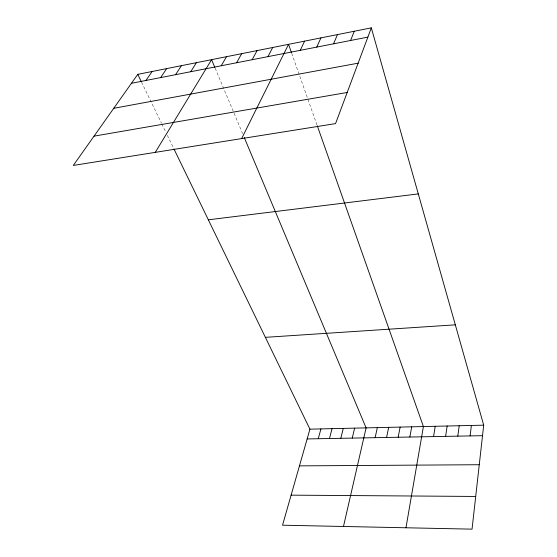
<?xml version="1.0" encoding="UTF-8"?>
<svg xmlns="http://www.w3.org/2000/svg" width="557" height="557" viewBox="0 0 557 557"><rect width="100%" height="100%" fill="white"/><g stroke="black" fill="none" stroke-linecap="round" stroke-linejoin="round"><path stroke-width="0.42" stroke-dasharray="2.79 2.09" d="M141.555 82.171L161.446 123.167M161.822 123.933L165.54 131.598M167.358 135.344L173.582 148.183M215.176 68.212L242.643 133.673M291.715 53.305L317.017 125.019"/><path stroke-width="0.84" d="M371.331 27.85L335.558 123.612L73.301 165.436L137.767 74.359L371.331 27.85L483.699 425.172L472.044 529.15L282.538 525.209L309.929 429.162L173.958 148.956M470.094 435.915L471.396 425.457M457.791 436.145L459.212 425.736M445.621 436.368L447.16 426.014M433.569 436.591L435.226 426.286M405.969 527.771L423.411 426.558L317.295 125.819M409.841 437.036L411.714 426.829M398.151 437.252L400.142 427.094M386.586 437.468L388.682 427.358M375.133 437.677L377.333 427.616M343.481 526.476L366.095 427.873L244.245 137.488M352.233 438.101L354.635 428.138M340.793 438.31L343.293 428.396M329.459 438.526L332.056 428.653M318.249 438.728L320.936 428.911M350.583 40.494L354.28 31.248M333.552 43.815L337.479 34.59M316.78 47.094L320.923 37.89M300.258 50.325L304.616 41.134M241.627 138.596L288.547 44.337L291.422 52.49M267.945 56.633L272.707 47.491M252.14 59.724L257.097 50.596M236.565 62.767L241.71 53.66M221.22 65.761L226.546 56.682M155.271 152.36L211.59 59.662L214.849 67.439M190.717 71.721L196.398 62.683M175.573 74.68L181.429 65.67M160.653 77.597L166.668 68.608M145.941 80.473L152.117 71.505M131.438 83.299L367.871 37.117M113.739 108.309L358.137 63.178M94.029 136.145L347.192 92.476M208.346 219.813L418.293 193.906M265.376 337.34L455.32 324.835M309.929 429.162L483.699 425.172M307.144 438.937L482.522 435.685M299.464 465.868L479.271 464.726M291.109 495.152L475.713 496.447M137.767 74.359L141.172 81.392"/></g></svg>
